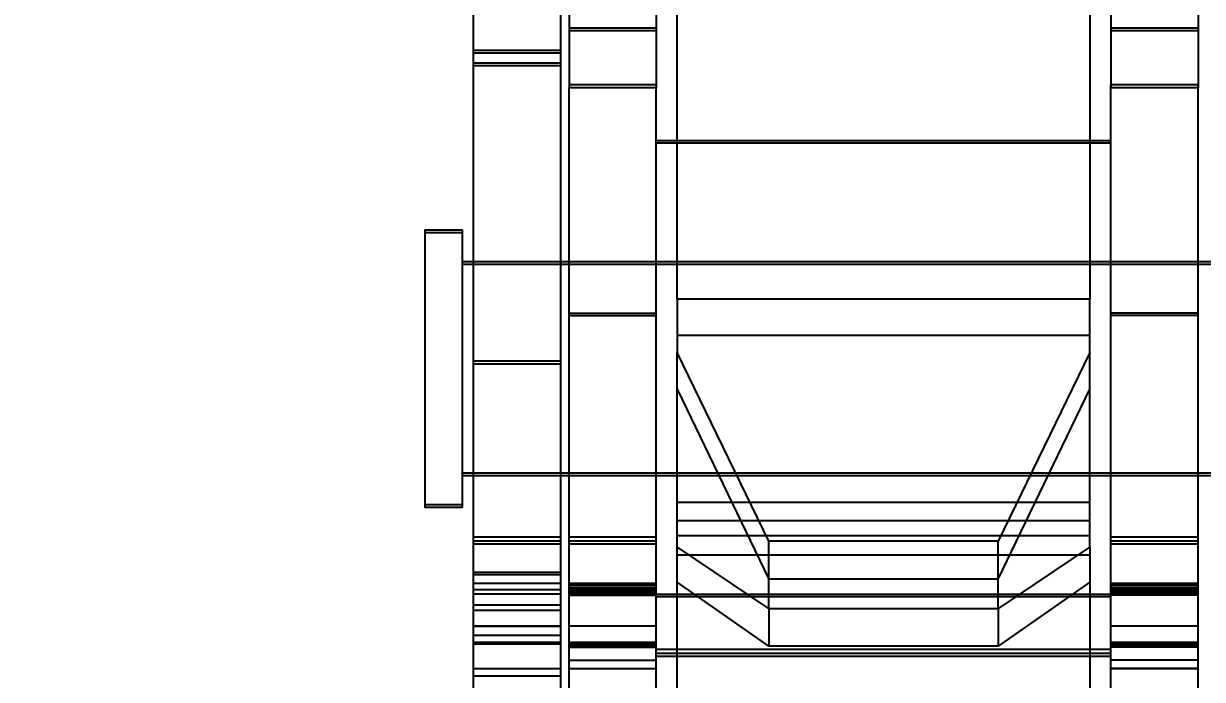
# Model space of a CAD drawing. Header units: metres. Extents: x 0 to 63075, y 0 to 44550.
# Drawn here: x 40363.39 to 40383.95, y 16384.57 to 16396.01 of the extents above; entities that cross this region are included whole.
import ezdxf

# ---------------------------------------------------------------- set-up
doc = ezdxf.new("R2010")
doc.units = ezdxf.units.M
doc.header["$LTSCALE"] = 75
doc.linetypes.add('HIDDEN2', pattern=[4.7625, 3.175, -1.5875])
doc.layers.add('SDM', color=7, linetype='Continuous')
doc.layers.add('ST1', color=7, linetype='HIDDEN2')
doc.styles.add('ROMANS', font='ROMANS.SHX')
doc.dimstyles.new('75___1-75', dxfattribs={"dimscale": 75, "dimtxt": 2.5, "dimasz": 2, "dimexe": 1.5, "dimexo": 1, "dimgap": 0.5, "dimtad": 1, "dimdec": 0, "dimzin": 12, "dimtxsty": 'ROMANS', "dimcen": 0, "dimclrd": 256, "dimclre": 256, "dimclrt": 3, "dimazin": 3, "dimtfac": 1, "dimtdec": 0, "dimtmove": 0, "dimatfit": 0, "dimfxl": 1, "dimlwd": -1, "dimlwe": -1, "dimarcsym": 0})

# ---------------------------------------------------------------- blocks, each defined once
blk = doc.blocks.new('*D33')
at = {"layer": 'Defpoints', "color": 0, "transparency": 16777216}
for p in [(40258.386, 16728.439), (42591.048, 16728.439), (40410.623, 16285.374)]:
    blk.add_point(p, dxfattribs=at)
at = {"layer": 'SDM', "transparency": 16777216}
for p, q in [((42591.048, 16878.439), (42591.048, 17585.582)), ((40333.386, 16728.439), (42703.548, 16728.439)), ((42591.048, 16285.374), (42591.048, 16728.439)), ((40485.623, 16285.374), (42703.548, 16285.374)), ((42591.048, 16135.374), (42591.048, 15985.374))]:
    blk.add_line(p, q, dxfattribs=at)
for points in [[(42566.048, 16878.439), (42616.048, 16878.439), (42591.048, 16728.439)], [(42566.048, 16135.374), (42616.048, 16135.374), (42591.048, 16285.374)]]:
    blk.add_solid(points, dxfattribs=at)
at = {"layer": 'SDM', "color": 3, "transparency": 16777216, "insert": (42459.798, 17307.01), "char_height": 187.5, "attachment_point": 5, "rotation": 90, "style": 'ROMANS'}
blk.add_mtext('443', dxfattribs=at)
blk = doc.blocks.new('A$Cb88ac2a3')
at = {"layer": 'ST1'}
for p, q in [((88.637, 1466.595), (88.637, 1455.363)), ((90.157, 1466.595), (90.157, 1455.363)), ((77.515, 1461.839), (77.515, 1454.755)), ((79.035, 1461.839), (79.035, 1454.755)), ((86.965, 1461.839), (86.965, 1454.755)), ((88.485, 1461.839), (88.485, 1454.755)), ((79.4, 1457.101), (79.4, 1451.067)), ((86.6, 1451.067), (86.6, 1457.101)), ((79.035, 1455.799), (77.515, 1455.799)), ((79.035, 1455.754), (77.515, 1455.754)), ((88.485, 1455.799), (86.965, 1455.799)), ((88.485, 1455.754), (86.965, 1455.754)), ((90.157, 1455.415), (88.637, 1455.415)), ((90.157, 1455.363), (88.637, 1455.363)), ((88.637, 1455.363), (88.637, 1449.942)), ((90.157, 1455.363), (90.157, 1449.942)), ((90.157, 1455.189), (88.637, 1455.189)), ((90.157, 1455.146), (88.637, 1455.146)), ((77.515, 1444.14), (77.515, 1454.806)), ((77.515, 1454.806), (79.035, 1454.806)), ((77.515, 1454.755), (79.035, 1454.755)), ((79.035, 1444.14), (79.035, 1454.806)), ((86.965, 1454.806), (88.485, 1454.806)), ((86.965, 1444.14), (86.965, 1454.755)), ((86.965, 1454.755), (88.485, 1454.755)), ((88.485, 1444.14), (88.485, 1454.755)), ((86.965, 1453.839), (79.035, 1453.839)), ((86.965, 1453.794), (79.035, 1453.794)), ((90.342, 1452.232), (90.342, 1452.277)), ((91, 1452.277), (90.342, 1452.277)), ((90.342, 1451.881), (90.342, 1452.232)), ((91, 1452.232), (90.342, 1452.232)), ((91, 1452.277), (91, 1452.232)), ((91, 1452.232), (91, 1451.881)), ((90.342, 1447.435), (90.342, 1451.881)), ((91, 1451.881), (91, 1447.435)), ((90.342, 1451.724), (75.843, 1451.724)), ((90.342, 1451.679), (75.843, 1451.679)), ((79.035, 1451.724), (77.515, 1451.724)), ((79.035, 1451.679), (77.515, 1451.679)), ((86.965, 1451.724), (79.035, 1451.724)), ((86.965, 1451.679), (79.035, 1451.679)), ((88.485, 1451.724), (86.965, 1451.724)), ((88.485, 1451.679), (86.965, 1451.679)), ((90.157, 1451.724), (88.637, 1451.724)), ((90.157, 1451.679), (88.637, 1451.679)), ((79.4, 1451.067), (86.6, 1451.067)), ((79.4, 1450.138), (79.4, 1451.067)), ((86.6, 1451.067), (86.6, 1450.138)), ((77.515, 1450.825), (79.035, 1450.825)), ((88.485, 1450.825), (86.965, 1450.825)), ((77.515, 1450.784), (79.035, 1450.784)), ((88.485, 1450.784), (86.965, 1450.784)), ((79.4, 1450.433), (86.6, 1450.433)), ((79.4, 1450.138), (81, 1446.845)), ((79.4, 1446.744), (79.4, 1450.138)), ((85, 1446.845), (86.6, 1450.138)), ((86.6, 1446.744), (86.6, 1450.138)), ((90.157, 1449.992), (88.637, 1449.992)), ((90.157, 1449.942), (88.637, 1449.942)), ((88.637, 1449.942), (88.637, 1443.914)), ((90.157, 1449.942), (90.157, 1443.914)), ((81, 1446.182), (79.4, 1449.496)), ((86.6, 1449.496), (85, 1446.182)), ((75.843, 1448.034), (90.342, 1448.034)), ((75.843, 1447.989), (90.342, 1447.989)), ((77.515, 1448.034), (79.035, 1448.034)), ((77.515, 1447.989), (79.035, 1447.989)), ((79.035, 1448.034), (86.965, 1448.034)), ((79.035, 1447.989), (86.965, 1447.989)), ((86.965, 1448.034), (88.485, 1448.034)), ((86.965, 1447.989), (88.485, 1447.989)), ((88.637, 1448.034), (90.157, 1448.034)), ((88.637, 1447.989), (90.157, 1447.989)), ((86.6, 1447.529), (79.4, 1447.529)), ((90.342, 1447.48), (91, 1447.48)), ((90.342, 1447.435), (91, 1447.435)), ((79.4, 1447.203), (86.6, 1447.203)), ((79.035, 1446.925), (77.515, 1446.925)), ((86.6, 1446.948), (79.4, 1446.948)), ((88.485, 1446.925), (86.965, 1446.925)), ((90.157, 1446.925), (88.637, 1446.925)), ((79.035, 1446.856), (77.515, 1446.856)), ((79.035, 1446.799), (77.515, 1446.799)), ((81, 1445.667), (79.4, 1446.744)), ((79.4, 1446.744), (79.4, 1441.742)), ((81, 1445.667), (81, 1446.845)), ((81, 1446.845), (85, 1446.845)), ((85, 1445.667), (85, 1446.845)), ((86.6, 1446.744), (85, 1445.667)), ((86.6, 1441.742), (86.6, 1446.744)), ((88.485, 1446.856), (86.965, 1446.856)), ((88.485, 1446.799), (86.965, 1446.799)), ((90.157, 1446.856), (88.637, 1446.856)), ((90.157, 1446.799), (88.637, 1446.799)), ((79.4, 1446.603), (86.6, 1446.603)), ((90.157, 1446.306), (88.637, 1446.306)), ((90.157, 1446.267), (88.637, 1446.267)), ((79.035, 1446.113), (77.515, 1446.113)), ((77.515, 1446.078), (79.035, 1446.078)), ((79.4, 1446.133), (81, 1445.014)), ((81, 1446.182), (85, 1446.182)), ((85, 1445.014), (86.6, 1446.133)), ((88.485, 1446.113), (86.965, 1446.113)), ((88.485, 1446.078), (86.965, 1446.078)), ((90.157, 1446.113), (88.637, 1446.113)), ((77.515, 1446.041), (79.035, 1446.041)), ((77.515, 1446.002), (79.035, 1446.002)), ((77.515, 1445.984), (79.035, 1445.984)), ((77.515, 1445.97), (79.035, 1445.97)), ((77.515, 1445.95), (79.035, 1445.95)), ((79.035, 1445.926), (77.515, 1445.926)), ((77.515, 1445.906), (79.035, 1445.906)), ((79.035, 1445.919), (86.965, 1445.919)), ((79.035, 1445.874), (86.965, 1445.874)), ((88.485, 1446.041), (86.965, 1446.041)), ((88.485, 1446.002), (86.965, 1446.002)), ((88.485, 1445.984), (86.965, 1445.984)), ((88.485, 1445.97), (86.965, 1445.97)), ((88.485, 1445.95), (86.965, 1445.95)), ((88.485, 1445.926), (86.965, 1445.926)), ((88.485, 1445.906), (86.965, 1445.906)), ((90.157, 1446.002), (88.637, 1446.002)), ((90.157, 1445.926), (88.637, 1445.926)), ((81, 1445.667), (85, 1445.667)), ((81, 1445.667), (81, 1445.014)), ((85, 1445.667), (85, 1445.014)), ((90.157, 1445.738), (88.637, 1445.738)), ((90.157, 1445.645), (88.637, 1445.645)), ((79.035, 1445.371), (77.515, 1445.371)), ((88.485, 1445.371), (86.965, 1445.371)), ((90.157, 1445.371), (88.637, 1445.371)), ((90.157, 1445.367), (88.637, 1445.367)), ((77.515, 1445.078), (79.035, 1445.078)), ((79.035, 1445.054), (77.515, 1445.054)), ((77.515, 1445.043), (79.035, 1445.043)), ((86.965, 1445.078), (88.485, 1445.078)), ((88.485, 1445.054), (86.965, 1445.054)), ((86.965, 1445.043), (88.485, 1445.043)), ((90.157, 1445.209), (88.637, 1445.209)), ((88.637, 1445.078), (90.157, 1445.078)), ((90.157, 1445.054), (88.637, 1445.054)), ((77.515, 1445.014), (79.035, 1445.014)), ((77.515, 1444.996), (79.035, 1444.996)), ((86.965, 1444.965), (79.035, 1444.965)), ((86.965, 1444.896), (79.035, 1444.896)), ((86.965, 1444.839), (79.035, 1444.839)), ((81, 1445.014), (85, 1445.014)), ((86.965, 1445.014), (88.485, 1445.014)), ((88.485, 1444.996), (86.965, 1444.996)), ((77.515, 1444.773), (79.035, 1444.773)), ((79.035, 1444.628), (77.515, 1444.628)), ((77.515, 1444.624), (79.035, 1444.624)), ((88.485, 1444.773), (86.965, 1444.773)), ((88.485, 1444.628), (86.965, 1444.628)), ((88.485, 1444.624), (86.965, 1444.624)), ((90.157, 1444.628), (88.637, 1444.628)), ((88.637, 1444.621), (90.157, 1444.621)), ((88.637, 1444.492), (90.157, 1444.492))]:
    blk.add_line(p, q, dxfattribs=at)

msp = doc.modelspace()

# ---------------------------------------------------------------- block references
at = {"layer": 'SDM', "xscale": -1}
msp.add_blockref('A$Cb88ac2a3', (40461.386, 14940.137), dxfattribs=at)

# ---------------------------------------------------------------- dimensions: what is measured, and where the dimension line sits
at = {"layer": 'SDM'}
dim = msp.add_linear_dim(base=(42591.048, 16728.439), p1=(40410.623, 16285.374), p2=(40258.386, 16728.439), angle=90, dimstyle='75___1-75', dxfattribs=at)
dim.commit()
dim.dimension.update_dxf_attribs({"geometry": '*D33', "text_midpoint": (42459.798, 17307.01)})

doc.saveas('drawing.dxf')
